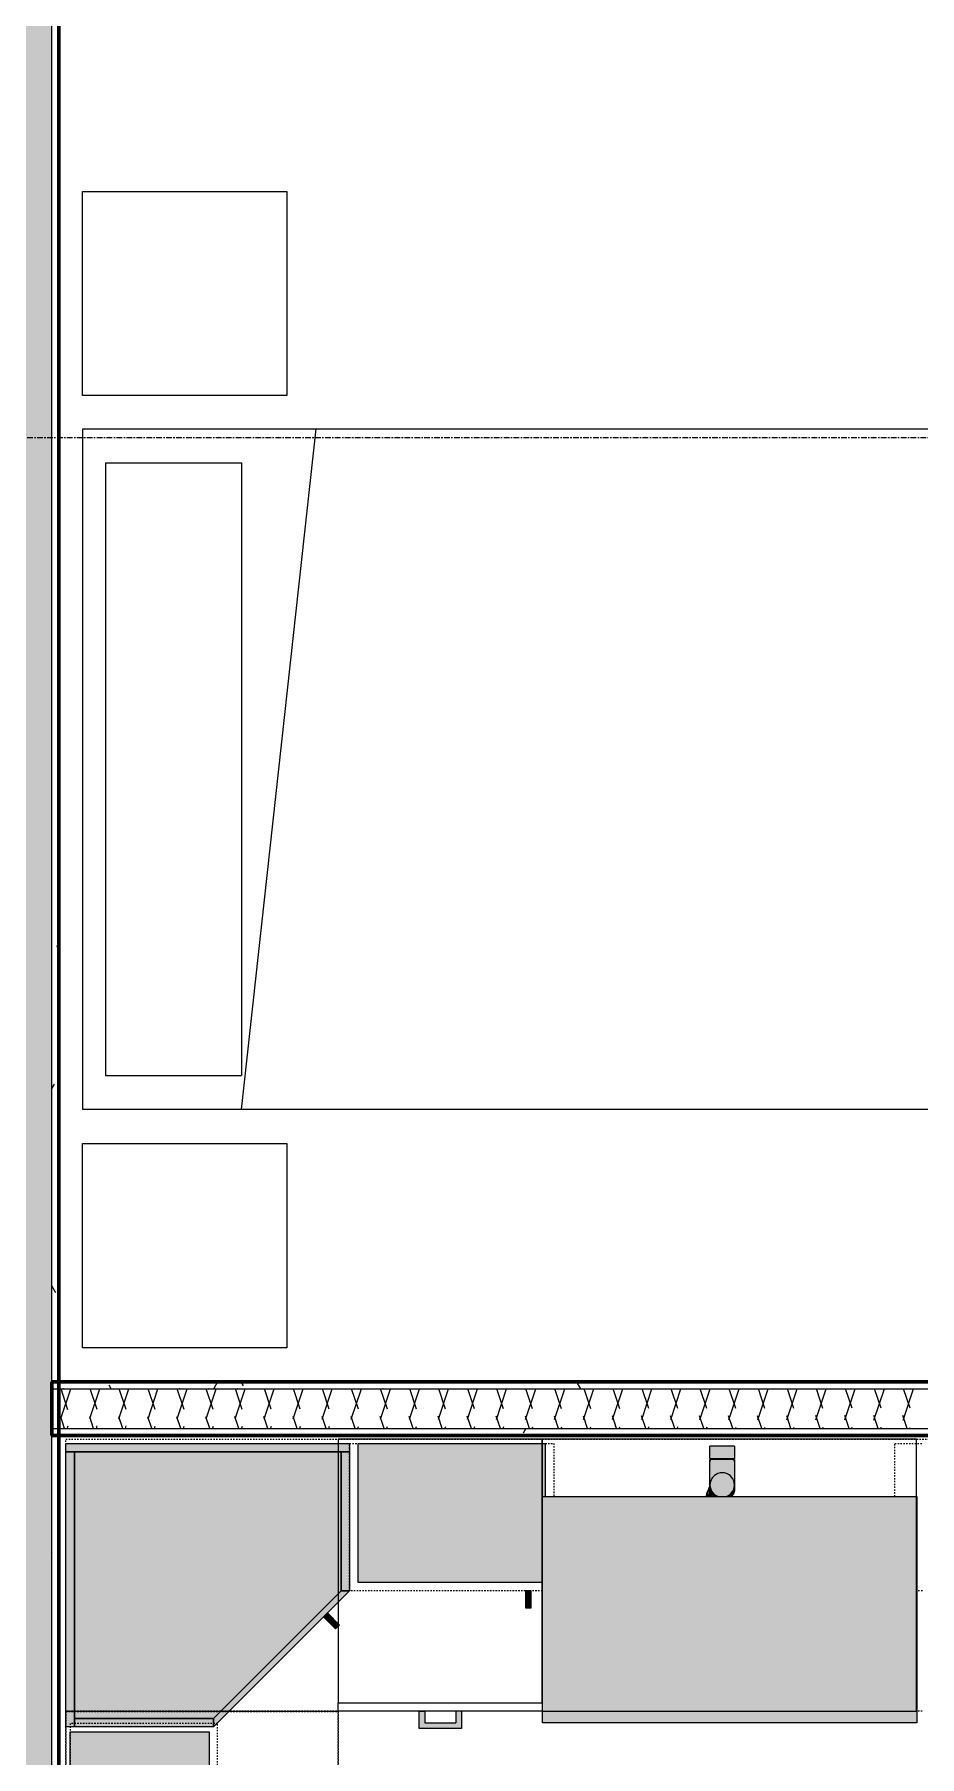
# Model space of a CAD drawing. Header units: inches. Extents: x -4169 to -1846, y 9706 to 12377.
# Drawn here: x -3404.7 to -3326.7, y 11418.9 to 11570.8 of the extents above; entities that cross this region are included whole.
import ezdxf

# ---------------------------------------------------------------- set-up
doc = ezdxf.new("R2010")
doc.units = ezdxf.units.IN
doc.header["$MEASUREMENT"] = 0
doc.linetypes.add('Dash', pattern=[0.25, 0.125, -0.125])
doc.linetypes.add('Grid Line 1_2_', pattern=[0.875, 0.5, -0.125, 0.125, -0.125])
for name, color, linetype, lineweight in [('0-1', 7, 'Continuous', 5), ('0-2', 50, 'Continuous', 18), ('A-GENM-1', 11, 'Continuous', 9), ('A-GENM-2', 250, 'Continuous', 9), ('A-WALL', 113, 'Continuous', 18), ('A-WALL-4', 10, 'Continuous', 60), ('A-WALL-5', 50, 'Continuous', 18), ('A-WALL-PATT-1', 250, 'Continuous', 9), ('A-WALL-PATT-2', 253, 'Continuous', 9), ('A-WALL-PATT-4', 111, 'Continuous', 9), ('I-FURN-1', 250, 'Continuous', 9), ('I-FURN-HDLN-1', 250, 'Dash', 9), ('I-WALL-3', 2, 'Continuous', 60), ('P-SANR-FIXT-2', 250, 'Continuous', 9), ('P-SANR-FIXT-3', 55, 'Continuous', 9), ('Q-CASE', 31, 'Continuous', 9), ('Q-CASE-1', 9, 'Continuous', 9), ('Q-CASE-3', 250, 'Continuous', 9), ('Q-CASE-4', 250, 'Dash', 9), ('Q-CASE-5', 254, 'Continuous', 9), ('Q-CASE-HDLN-1', 250, 'Dash', 9), ('S-GRID-1', 1, 'Grid Line 1_2_', 9)]:
    doc.layers.add(name, color=color, linetype=linetype, lineweight=lineweight)
pattern_1 = [(0, (0, 0), (20.48, 5.12), [0.845, -14.515, 0.845, -14.515, -81.92]), (0, (0, 0), (20.48, 5.12), [-30.72, 0.845, -29.875, 0.845, -14.515, -35.84]), (0, (0, 0), (20.48, 5.12), [-76.8, 0.845, -9.395, 0.845, -24.755]), (120, (7.68, 2.56), (-14.67405, 15.1762003), [0.845, -14.515, 0.845, -14.515, -81.92]), (120, (7.68, 2.56), (-14.67405, 15.1762003), [-30.72, 0.845, -29.875, 0.845, -14.515, -35.84]), (120, (7.68, 2.56), (-14.67405, 15.1762003), [-76.8, 0.845, -9.395, 0.845, -24.755]), (240, (10.24, 12.8), (-5.80595, -20.2962003), [0.845, -14.515, 0.845, -14.515, -81.92]), (240, (10.24, 12.8), (-5.80595, -20.2962003), [-30.72, 0.845, -29.875, 0.845, -14.515, -35.84]), (240, (10.24, 12.8), (-5.80595, -20.2962003), [-76.8, 0.845, -9.395, 0.845, -24.755])]
pattern_2 = [(161.57, (0.32, 0.32), (-2.560496185, -0.000537386), [0, -18.214, 2.022, 0]), (18.43, (-0.32, 0.32), (-2.560496185, 0.000537386), [0, -18.214, 2.022, 0]), (108.43, (0.32, 0.32), (1.27922091, -6.400876726), [6.07, -14.166]), (71.57, (-0.32, 0.32), (1.27922091, 6.400876726), [6.07, -14.166])]

# ---------------------------------------------------------------- blocks, each defined once
blk = doc.blocks.new('OD_CW_Countertop - OD_CW_Countertop-2585267-ENLARGED RCP - 2ND FLOOR PLAN')
at = {"layer": 'Q-CASE-HDLN-1'}
for p, q in [((0.74, 0), (7.86, 0)), ((8.36, 0), (11.11, 0)), ((11.61, 0), (19.34, 0)), ((43.34, 0), (43.84, 0)), ((76.84, 0), (83.96, 0)), ((84.46, 0), (87.21, 0)), ((87.71, 0), (118.84, 0)), ((118.84, 0), (118.84, -24)), ((0.74, -24), (0.74, -22)), ((118.84, -24), (0.74, -24))]:
    blk.add_line(p, q, dxfattribs=at)
blk = doc.blocks.new('OD_CW_Countertop - OD_CW_Countertop-V25-ENLARGED RCP - 2ND FLOOR PLAN')
at = {"layer": 'Q-CASE-HDLN-1'}
for p, q in [((0.74, -24), (0.74, 0)), ((0.74, 0), (56.86, 0)), ((57.36, 0), (60.11, 0)), ((60.61, 0), (79.36, 0)), ((79.86, 0), (82.61, 0)), ((83.11, 0), (100.36, 0)), ((100.86, 0), (103.61, 0)), ((104.11, 0), (119.86, 0)), ((120.36, 0), (123.11, 0)), ((123.61, 0), (131.08, 0)), ((16.24, -24), (0.74, -24)), ((131.08, -24), (46.24, -24))]:
    blk.add_line(p, q, dxfattribs=at)
blk = doc.blocks.new('Bed-Standard - Queen 60_ x 79_-1433484-ENLARGED RCP - 2ND FLOOR PLAN')
at = {"layer": 'I-FURN-1'}
for p, q in [((-19.31, 41.3), (40.69, 41.3)), ((-19.31, -37.7), (-19.31, 41.3)), ((40.69, 41.3), (40.69, -37.7)), ((40.69, -23.7), (-19.31, -17.13)), ((-16.31, -23.7), (37.69, -23.7)), ((-16.31, -35.7), (-16.31, -23.7)), ((37.69, -35.7), (37.69, -23.7)), ((-16.31, -35.7), (37.69, -35.7)), ((40.69, -37.7), (-19.31, -37.7))]:
    blk.add_line(p, q, dxfattribs=at)
at = {"layer": 'I-FURN-HDLN-1'}
for p, q in [((-55.31, 77.3), (64.69, 77.3)), ((-55.31, -37.7), (-55.31, 77.3)), ((64.69, 77.3), (64.69, -37.7))]:
    blk.add_line(p, q, dxfattribs=at)
blk = doc.blocks.new('Table-Night Stand - 18_ x 18_ x 24_-1372838-ENLARGED RCP - 2ND FLOOR PLAN')
at = {"layer": 'I-FURN-1'}
for p, q in [((0.15, 0), (18.15, 0)), ((0.15, -18), (0.15, 0)), ((18.15, 0), (18.15, -18)), ((18.15, -18), (0.15, -18))]:
    blk.add_line(p, q, dxfattribs=at)
blk = doc.blocks.new('Base Cabinet-Single Door - 15_-2378251-ENLARGED RCP - 2ND FLOOR PLAN')
at = {"layer": 'Q-CASE-4'}
for p, q in [((-6.76, 24), (-6.76, 0)), ((8.24, 24), (-6.76, 24)), ((8.24, 0), (8.24, 24)), ((-6.76, 0), (8.24, 0))]:
    blk.add_line(p, q, dxfattribs=at)
blk = doc.blocks.new('Base Cabinet 4 Drawer 254 - Base Cabinet 4 Drawer 254 18_-2579089-ENLARGED RCP - 2ND FLOOR PLAN')
at = {"layer": 'Q-CASE-5'}
blk.add_hatch(color=256, dxfattribs=at).paths.add_polyline_path([(-1.14, 24.92), (-1.14, 24), (-0.64, 24), (-0.64, 25), (2.11, 25), (2.11, 24), (2.61, 24), (2.61, 25.5), (-1.14, 25.5), (-1.14, 25)], flags=0)
at = {"layer": 'Q-CASE-3'}
for p, q in [((-1.14, 24), (-1.14, 25.5)), ((-1.14, 25.5), (2.61, 25.5)), ((2.11, 25), (-0.64, 25)), ((-0.64, 24), (-0.64, 25)), ((2.11, 24), (2.11, 25)), ((2.61, 25.5), (2.61, 24)), ((-8.26, 24), (9.74, 24)), ((-8.26, 23.25), (-8.26, 24)), ((9.74, 23.25), (-8.26, 23.25)), ((-8.26, 23.25), (-8.26, 0)), ((-1.14, 24), (-0.64, 24)), ((2.61, 24), (2.11, 24)), ((9.74, 24), (9.74, 23.25)), ((9.74, 0), (9.74, 23.25)), ((-8.26, 0), (9.74, 0))]:
    blk.add_line(p, q, dxfattribs=at)
blk = doc.blocks.new('Vanity Cabinet-Double Door - 33_-2318066-ENLARGED RCP - 2ND FLOOR PLAN')
at = {"layer": 'Q-CASE-3'}
for p, q in [((-15.76, 24), (-15.76, 0)), ((17.24, 24), (-15.76, 24)), ((17.24, 0), (17.24, 24)), ((-15.76, 0), (17.24, 0))]:
    blk.add_line(p, q, dxfattribs=at)
blk = doc.blocks.new('308 - 308 x 24_-V26-ENLARGED RCP - 2ND FLOOR PLAN')
at = {"layer": 'Q-CASE'}
blk.add_hatch(color=256, dxfattribs=at).paths.add_polyline_path([(0, 25.19), (-12, 13.19), (-11.25, 13.19), (0, 24.44)], flags=0)
at = {"layer": 'Q-CASE-1'}
for points in [[(12.25, 24.44), (0, 24.44), (-11.25, 13.19), (-11.25, 0.94), (12.25, 0.94), (12.25, 11.21)], [(12.25, 25.19), (0, 25.19), (0, 24.44), (12.25, 24.44)], [(12.25, 25.19), (12.25, 0.94), (13, 0.94), (13, 25.19), (12.63, 25.19)], [(-11.25, 13.19), (-12, 13.19), (-12, 0.94), (-11.25, 0.94), (-11.25, 11.21)], [(0, 0.94), (-12, 0.94), (-12, 0.19), (13, 0.19), (13, 0.94), (7.73, 0.94)]]:
    blk.add_hatch(color=256, dxfattribs=at).paths.add_polyline_path(points, flags=0)
at = {"layer": 'Q-CASE-5'}
blk.add_hatch(color=256, dxfattribs=at).paths.add_polyline_path([(-10.76, 16.55), (-11.11, 16.2), (-10.05, 15.14), (-9.7, 15.49), (-10.37, 16.16)], flags=0)
at = {"layer": 'Q-CASE'}
for p, q in [((-12, 13.19), (0, 25.19)), ((0, 24.44), (-11.25, 13.19)), ((0, 25.19), (0, 24.44)), ((-11.25, 13.19), (-12, 13.19))]:
    blk.add_line(p, q, dxfattribs=at)
at = {"layer": 'Q-CASE-3'}
for p, q in [((-11.25, 13.19), (0, 24.44)), ((0, 25.19), (12.25, 25.19)), ((0, 24.44), (0, 25.19)), ((0, 24.44), (12.25, 24.44)), ((12.25, 24.44), (0, 24.44)), ((12.25, 25.19), (12.25, 24.44)), ((12.25, 0.94), (12.25, 25.19)), ((12.25, 25.19), (13, 25.19)), ((12.25, 24.44), (12.25, 0.94)), ((13, 25.19), (13, 0.94)), ((-10.76, 16.55), (-11.11, 16.2)), ((-11.11, 16.2), (-10.05, 15.14)), ((-9.7, 15.49), (-10.76, 16.55)), ((-12, 13.19), (-11.25, 13.19)), ((-12, 0.94), (-12, 13.19)), ((-11.25, 0.94), (-11.25, 13.19)), ((-11.25, 13.19), (-11.25, 0.94)), ((-11.25, 0.94), (-12, 0.94)), ((-12, 0.19), (-12, 0.94)), ((-12, 0.94), (13, 0.94)), ((13, 0.19), (-12, 0.19)), ((12.25, 0.94), (-11.25, 0.94)), ((13, 0.94), (12.25, 0.94)), ((13, 0.94), (13, 0.19))]:
    blk.add_line(p, q, dxfattribs=at)
blk = doc.blocks.new('300 Series Wall Hung Cabinet_302 - 30_ X 24_-2588232-ENLARGED RCP - 2ND FLOOR PLAN')
at = {"layer": 'Q-CASE-4'}
for p, q in [((-15, 0.19), (-15, 13.19)), ((-15, 13.19), (-11.43, 13.19)), ((12.57, 13.19), (13.07, 13.19)), ((15, 4.87), (15, 0.19)), ((-11.43, 0.19), (-15, 0.19)), ((15, 0.19), (12.57, 0.19))]:
    blk.add_line(p, q, dxfattribs=at)
blk = doc.blocks.new('300 Series Wall Hung Cabinet_301 - 18_ x 24_-2588350-ENLARGED RCP - 2ND FLOOR PLAN')
at = {"layer": 'Q-CASE-1'}
for points in [[(-7, 14.69), (-7, 13.19), (-6.51, 13.19), (-6.51, 14.69)], [(8.25, 12.44), (-8, 12.44), (-8, 4.87), (-8.25, 4.87), (-8.25, 0.19), (8.25, 0.19), (8.25, 11.69)]]:
    blk.add_hatch(color=256, dxfattribs=at).paths.add_polyline_path(points, flags=0)
at = {"layer": 'Q-CASE-3'}
for p, q in [((-6.51, 14.69), (-7, 14.69)), ((-7, 14.69), (-7, 13.19)), ((-6.51, 13.19), (-6.51, 14.69)), ((-8, 12.44), (8.25, 12.44)), ((-7, 13.19), (-6.51, 13.19)), ((8.25, 12.44), (8.25, 0.19)), ((-8.25, 0.19), (-8.25, 4.87)), ((8.25, 0.19), (-8.25, 0.19))]:
    blk.add_line(p, q, dxfattribs=at)
at = {"layer": 'Q-CASE-4'}
for p, q in [((-8, 13.19), (9, 13.19)), ((9, 13.19), (9, 0.19)), ((-9, 0.19), (-9, 4.87)), ((9, 0.19), (-9, 0.19))]:
    blk.add_line(p, q, dxfattribs=at)
blk = doc.blocks.new('300 Series Wall Hung Cabinet_301 - 15_ x 24_-V27-ENLARGED RCP - 2ND FLOOR PLAN')
at = {"layer": 'Q-CASE-1'}
for points in [[(-6.75, -0.19), (-6.75, -12.44), (6.75, -12.44), (6.75, -0.19)], [(-5.5, -14.69), (-5.01, -14.69), (-5.01, -13.19), (-5.5, -13.19)]]:
    blk.add_hatch(color=256, dxfattribs=at).paths.add_polyline_path(points, flags=0)
at = {"layer": 'Q-CASE-3'}
for p, q in [((-6.75, -12.44), (-6.75, -0.19)), ((-6.75, -0.19), (6.75, -0.19)), ((6.75, -0.19), (6.75, -12.44)), ((6.75, -12.44), (-6.75, -12.44)), ((-5.01, -13.19), (-5.5, -13.19)), ((-5.5, -13.19), (-5.5, -14.69)), ((-5.01, -14.69), (-5.01, -13.19)), ((-5.5, -14.69), (-5.01, -14.69))]:
    blk.add_line(p, q, dxfattribs=at)
at = {"layer": 'Q-CASE-4'}
for p, q in [((7.5, -0.19), (-6.94, -0.19)), ((7.5, -13.19), (7.5, -0.19)), ((-6.94, -13.19), (7.5, -13.19))]:
    blk.add_line(p, q, dxfattribs=at)
blk = doc.blocks.new('kitchen_faucet_14143 - kitchen_faucet_14143-V48-ENLARGED RCP - 2ND FLOOR PLAN')
at = {"layer": 'A-GENM-1'}
for points in [[(-1.01, 1.29), (-0.98, 1.21), (-0.54, 1.22), (-0.67, 1.33), (-1.01, 1.33), (-1.01, 1.29)], [(-1.01, 0.96), (-1, 0.96), (-0.9, 1.02), (-0.25, 1.05), (-0.21, 1.05), (-0.39, 1.21), (-1.01, 1.18), (-1.01, 1.02)], [(-1.01, -0.05), (-0.98, -0.43), (-0.91, -0.58), (-0.75, -0.78), (-0.44, -0.98), (-0.28, -1.05), (0, -1.08), (0.32, -1.03), (0.6, -0.89), (0.83, -0.68), (0.94, -0.54), (1.06, -0.18), (1.07, 0.08), (1.02, 0.35), (0.87, 0.63), (0.7, 0.82), (0.49, 0.96), (0.19, 1.06), (0, 1.08), (-0.28, 1.05), (-0.62, 0.87), (-0.77, 0.77), (-0.98, 0.44), (-1.01, 0.3), (-1.01, -0.02)], [(-1.01, 0.68), (-0.98, 0.65), (-0.82, 0.82), (-0.7, 0.91), (-0.57, 1.03), (-0.72, 1), (-1.01, 0.76), (-1.01, 0.68)], [(-1.01, 0.79), (-1, 0.77), (-0.86, 0.92), (-1, 0.81)], [(-1.01, 0.59), (-0.98, 0.59), (-0.95, 0.62), (-0.92, 0.66), (-0.77, 0.82), (-0.88, 0.74), (-1.01, 0.6)], [(-0.97, 0.99), (-0.86, 0.92), (-0.76, 0.99), (-0.8, 1.02), (-0.94, 1.02)], [(-0.96, 0.59), (-0.94, 0.62), (-0.9, 0.66), (-0.96, 0.59)], [(-0.92, 0.7), (-0.72, 0.9), (-0.84, 0.79), (-0.92, 0.7)], [(-0.87, 0.7), (-0.66, 0.91), (-0.8, 0.78), (-0.87, 0.7)], [(-0.84, 0.71), (-0.65, 0.9), (-0.77, 0.79), (-0.83, 0.72)], [(-0.8, 0.73), (-0.68, 0.86), (-0.73, 0.81), (-0.79, 0.74)], [(0, 1.08), (0.28, 1.05), (0.62, 0.87), (0.82, 0.7), (0.94, 0.54), (1.05, 0.28), (1.08, 0), (1.05, -0.28), (0.94, -0.54), (0.77, -0.77), (0.46, -0.97), (0.19, -1.06), (0.19, -1.08), (2.26, -1.08), (2.26, 1.08), (0.19, 1.08)], [(2.26, -0.18), (2.26, -1.02), (2.34, -1.02), (2.34, 1.02), (2.26, 1), (2.26, 0)], [(2.34, 0.94), (2.34, -1.08), (3.44, -1.08), (3.44, 1.08), (2.34, 1.08), (2.34, 1.05)], [(-1.01, -0.6), (-0.96, -0.67), (-0.52, -1.03), (-0.47, -1.02), (-1.01, -0.59)], [(-1.01, -0.61), (-1, -0.77), (-0.67, -1.03), (-0.54, -1.01), (-1.01, -0.61)], [(-1.01, -0.77), (-0.99, -0.85), (-0.95, -0.83), (-1.01, -0.76)], [(-0.95, -0.59), (-0.91, -0.65), (-0.93, -0.6), (-0.94, -0.59)], [(-0.93, -0.59), (-0.88, -0.66), (-0.89, -0.63), (-0.93, -0.59), (-0.93, -0.59)], [(-0.9, -0.6), (-0.87, -0.65), (-0.89, -0.6)]]:
    blk.add_hatch(color=256, dxfattribs=at).paths.add_polyline_path(points, flags=0)
h = blk.add_hatch(color=256, dxfattribs=at)
h.paths.add_polyline_path([(-1.01, 0.37), (-0.94, 0.59), (-1.01, 0.57), (-1.01, 0.37)], flags=0)
h.paths.add_polyline_path([(-1.01, -0.51), (-1.01, -0.59), (-0.92, -0.57), (-0.98, -0.44), (-1.01, -0.44)], flags=0)
h = blk.add_hatch(color=256, dxfattribs=at)
h.paths.add_polyline_path([(-0.95, 0.59), (-0.93, 0.62), (-0.88, 0.66), (-0.94, 0.59)], flags=0)
h.paths.add_polyline_path([(-0.61, 0.9), (-0.42, 1.02), (-0.46, 1.01), (-0.59, 0.91)], flags=0)
h = blk.add_hatch(color=256, dxfattribs=at)
h.paths.add_polyline_path([(-0.93, 0.59), (-0.89, 0.61), (-0.85, 0.66), (-0.93, 0.59)], flags=0)
h.paths.add_polyline_path([(-0.46, 0.97), (-0.37, 1.03), (-0.43, 1), (-0.46, 0.97)], flags=0)
h = blk.add_hatch(color=256, dxfattribs=at)
h.paths.add_polyline_path([(-0.96, -0.59), (-0.91, -0.67), (-0.94, -0.61), (-0.95, -0.59)], flags=0)
h.paths.add_polyline_path([(-0.56, -0.93), (-0.52, -0.98), (-0.55, -0.94)], flags=0)
at = {"layer": 'A-GENM-2'}
for p, q in [((-1.02, 1.35), (-0.99, 1.33)), ((-1.01, 0.59), (-0.91, 0.59)), ((-0.41, 0.99), (-0.37, 1.01)), ((-0.06, 1.08), (-0.01, 1.08)), ((-0.04, 1.08), (0, 1.08)), ((0, 1.08), (2.26, 1.08)), ((2.1, 1.02), (2.34, 1.02)), ((2.26, -1.08), (2.26, 1.08)), ((2.34, 1.08), (3.44, 1.08)), ((2.34, 1.08), (2.34, -1.08)), ((3.44, -1.08), (3.44, 1.08)), ((-0.91, -0.59), (-1.01, -0.59)), ((-0.36, -1.01), (-0.4, -1)), ((2.26, -1.08), (0, -1.08)), ((2.34, -1.02), (2.1, -1.02)), ((3.44, -1.08), (2.34, -1.08))]:
    blk.add_line(p, q, dxfattribs=at)
at = {"layer": 'A-GENM-2', "flags": 128}
for points in [[(-0.69, 1.06), (-0.72, 1.06), (-0.75, 1.06), (-0.78, 1.06), (-0.81, 1.05), (-0.84, 1.05), (-0.87, 1.04), (-0.9, 1.03), (-0.93, 1.02), (-0.96, 1.01), (-0.99, 1), (-1.02, 0.98)], [(-1.01, 1.38), (-0.97, 1.38), (-0.94, 1.38), (-0.93, 1.38)], [(-1.01, 1.2), (-0.97, 1.22), (-0.93, 1.23), (-0.89, 1.24), (-0.86, 1.25), (-0.82, 1.25), (-0.78, 1.26), (-0.74, 1.26), (-0.7, 1.26), (-0.69, 1.26)], [(-1, 0.64), (-0.98, 0.68), (-0.95, 0.71), (-0.93, 0.74), (-0.9, 0.77), (-0.87, 0.8), (-0.84, 0.83), (-0.81, 0.86), (-0.78, 0.88), (-0.75, 0.91), (-0.72, 0.93), (-0.68, 0.95), (-0.65, 0.97), (-0.61, 0.99), (-0.57, 1.01), (-0.54, 1.02), (-0.5, 1.04), (-0.46, 1.05), (-0.42, 1.06), (-0.39, 1.07), (-0.35, 1.07), (-0.31, 1.08), (-0.27, 1.08), (-0.23, 1.08), (-0.22, 1.08)], [(-0.98, 0.86), (-0.95, 0.88), (-0.92, 0.91), (-0.88, 0.93), (-0.85, 0.95), (-0.82, 0.97), (-0.78, 0.99), (-0.74, 1.01), (-0.71, 1.02), (-0.67, 1.04), (-0.63, 1.05), (-0.59, 1.06), (-0.55, 1.07), (-0.51, 1.07), (-0.48, 1.08), (-0.44, 1.08), (-0.4, 1.08), (-0.39, 1.08)], [(-0.97, 0.61), (-0.95, 0.64), (-0.93, 0.68), (-0.9, 0.71), (-0.88, 0.74), (-0.85, 0.77), (-0.82, 0.8), (-0.79, 0.83), (-0.76, 0.86), (-0.73, 0.88), (-0.7, 0.91), (-0.66, 0.93), (-0.63, 0.95), (-0.59, 0.97), (-0.56, 0.99), (-0.52, 1.01), (-0.49, 1.02), (-0.45, 1.04), (-0.41, 1.05), (-0.37, 1.06), (-0.33, 1.07), (-0.29, 1.07), (-0.26, 1.08), (-0.22, 1.08), (-0.18, 1.08), (-0.17, 1.08)], [(-0.97, 1), (-0.95, 0.97), (-0.94, 0.95), (-0.92, 0.92), (-0.91, 0.89)], [(-0.96, 0.61), (-0.94, 0.64), (-0.91, 0.68), (-0.89, 0.71), (-0.86, 0.74), (-0.83, 0.77), (-0.8, 0.8), (-0.77, 0.83), (-0.74, 0.86), (-0.71, 0.88), (-0.68, 0.91), (-0.64, 0.93), (-0.61, 0.95), (-0.57, 0.97), (-0.54, 0.99), (-0.5, 1.01), (-0.46, 1.02), (-0.42, 1.04), (-0.39, 1.05), (-0.35, 1.06), (-0.31, 1.07), (-0.27, 1.07), (-0.23, 1.08), (-0.19, 1.08), (-0.15, 1.08), (-0.14, 1.08)], [(-0.94, 0.61), (-0.92, 0.64), (-0.89, 0.68), (-0.87, 0.71), (-0.84, 0.74), (-0.81, 0.77), (-0.78, 0.8), (-0.75, 0.83), (-0.72, 0.86), (-0.69, 0.89), (-0.65, 0.91), (-0.62, 0.93), (-0.58, 0.95), (-0.54, 0.97), (-0.51, 0.99), (-0.47, 1.01), (-0.43, 1.02), (-0.39, 1.04), (-0.35, 1.05), (-0.31, 1.06), (-0.27, 1.07), (-0.23, 1.07), (-0.19, 1.08), (-0.15, 1.08), (-0.11, 1.08), (-0.1, 1.08)], [(-0.93, 1.38), (-0.89, 1.38), (-0.86, 1.38), (-0.82, 1.37), (-0.79, 1.37), (-0.75, 1.36), (-0.72, 1.35), (-0.68, 1.34), (-0.65, 1.32), (-0.62, 1.31), (-0.58, 1.29), (-0.55, 1.27), (-0.52, 1.25), (-0.49, 1.23)], [(-0.91, 0.6), (-0.91, 0.61), (-0.88, 0.64), (-0.86, 0.68), (-0.83, 0.71), (-0.8, 0.74), (-0.77, 0.77), (-0.74, 0.8), (-0.71, 0.83), (-0.68, 0.86), (-0.65, 0.89), (-0.61, 0.91), (-0.58, 0.93), (-0.54, 0.95), (-0.51, 0.97), (-0.47, 0.99), (-0.43, 1.01), (-0.39, 1.02), (-0.35, 1.04), (-0.31, 1.05), (-0.27, 1.06), (-0.23, 1.07), (-0.19, 1.07), (-0.15, 1.08), (-0.11, 1.08), (-0.07, 1.08), (-0.06, 1.08)], [(-0.91, 0.58), (-0.89, 0.61), (-0.87, 0.64), (-0.84, 0.68), (-0.82, 0.71), (-0.79, 0.74), (-0.76, 0.77), (-0.73, 0.8), (-0.7, 0.83), (-0.67, 0.86), (-0.63, 0.89), (-0.6, 0.91), (-0.56, 0.93), (-0.53, 0.95), (-0.49, 0.97), (-0.45, 0.99), (-0.42, 1.01), (-0.38, 1.02), (-0.34, 1.04), (-0.3, 1.05), (-0.26, 1.06), (-0.22, 1.07), (-0.18, 1.07), (-0.14, 1.08), (-0.09, 1.08), (-0.05, 1.08), (-0.04, 1.08)], [(-0.91, 0.68), (-0.89, 0.71), (-0.86, 0.74), (-0.83, 0.77), (-0.8, 0.8), (-0.78, 0.83), (-0.74, 0.86), (-0.71, 0.88), (-0.68, 0.91), (-0.65, 0.93), (-0.61, 0.95), (-0.58, 0.97), (-0.54, 0.99), (-0.51, 1.01), (-0.47, 1.02)], [(-0.91, 0.59), (-0.89, 0.61), (-0.87, 0.65), (-0.84, 0.68), (-0.81, 0.71), (-0.78, 0.75), (-0.75, 0.78)], [(-0.91, 0.59), (-0.89, 0.61), (-0.87, 0.65), (-0.84, 0.68), (-0.81, 0.71), (-0.78, 0.75), (-0.75, 0.78)], [(-0.91, 0.59), (-0.89, 0.61), (-0.87, 0.65), (-0.84, 0.68), (-0.81, 0.71), (-0.78, 0.75), (-0.75, 0.78)], [(-0.91, 0.59), (-0.89, 0.61), (-0.87, 0.65), (-0.84, 0.68), (-0.81, 0.71), (-0.78, 0.75), (-0.75, 0.78)], [(-0.91, 0.59), (-0.89, 0.61), (-0.87, 0.65), (-0.84, 0.68), (-0.81, 0.71), (-0.78, 0.75), (-0.75, 0.78)], [(-0.91, 0.59), (-0.89, 0.61), (-0.87, 0.65), (-0.84, 0.68), (-0.81, 0.71), (-0.78, 0.75), (-0.75, 0.78)], [(-0.75, 0.78), (-0.72, 0.81), (-0.69, 0.83), (-0.66, 0.86), (-0.62, 0.89), (-0.59, 0.91), (-0.55, 0.93), (-0.51, 0.95), (-0.47, 0.97), (-0.43, 0.99), (-0.39, 1.01), (-0.35, 1.02), (-0.31, 1.04)], [(-0.75, 0.78), (-0.72, 0.81), (-0.69, 0.83), (-0.66, 0.86), (-0.62, 0.89), (-0.59, 0.91), (-0.55, 0.93), (-0.51, 0.95), (-0.47, 0.97), (-0.43, 0.99), (-0.39, 1.01), (-0.35, 1.02), (-0.31, 1.04)], [(-0.75, 0.78), (-0.72, 0.81), (-0.69, 0.83), (-0.66, 0.86), (-0.62, 0.89), (-0.59, 0.91), (-0.55, 0.93), (-0.51, 0.95), (-0.47, 0.97), (-0.43, 0.99), (-0.39, 1.01), (-0.35, 1.02), (-0.31, 1.04)], [(-0.75, 0.78), (-0.72, 0.81), (-0.69, 0.83), (-0.66, 0.86), (-0.62, 0.89), (-0.59, 0.91), (-0.55, 0.93), (-0.51, 0.95), (-0.47, 0.97), (-0.43, 0.99), (-0.39, 1.01), (-0.35, 1.02), (-0.31, 1.04)], [(-0.75, 0.78), (-0.72, 0.81), (-0.69, 0.83), (-0.66, 0.86), (-0.62, 0.89), (-0.59, 0.91), (-0.55, 0.93), (-0.51, 0.95), (-0.47, 0.97), (-0.43, 0.99), (-0.39, 1.01), (-0.35, 1.02), (-0.31, 1.04)], [(-0.75, 0.78), (-0.72, 0.81), (-0.69, 0.83), (-0.66, 0.86), (-0.62, 0.89), (-0.59, 0.91), (-0.55, 0.93), (-0.51, 0.95), (-0.47, 0.97), (-0.43, 0.99), (-0.39, 1.01), (-0.35, 1.02), (-0.31, 1.04)], [(-0.69, 1.26), (-0.65, 1.26), (-0.61, 1.26), (-0.57, 1.25), (-0.53, 1.25), (-0.49, 1.24), (-0.45, 1.23), (-0.42, 1.22), (-0.38, 1.21), (-0.34, 1.19), (-0.3, 1.17), (-0.27, 1.16), (-0.23, 1.14), (-0.2, 1.12), (-0.17, 1.09), (-0.13, 1.07)], [(-0.5, 1.04), (-0.53, 1.05), (-0.56, 1.05), (-0.59, 1.06), (-0.62, 1.06), (-0.65, 1.06), (-0.68, 1.06), (-0.69, 1.06)], [(-0.44, 1.03), (-0.43, 1.04), (-0.39, 1.05), (-0.36, 1.06), (-0.32, 1.07), (-0.28, 1.07), (-0.24, 1.08), (-0.2, 1.08), (-0.16, 1.08), (-0.15, 1.08)], [(-0.39, 1.08), (-0.35, 1.08), (-0.31, 1.08), (-0.27, 1.07), (-0.23, 1.07), (-0.19, 1.06)], [(-0.27, 1.05), (-0.23, 1.06), (-0.18, 1.07), (-0.14, 1.07), (-0.1, 1.08), (-0.05, 1.08), (-0.01, 1.08)], [(-0.27, 1.05), (-0.23, 1.06), (-0.18, 1.07), (-0.14, 1.07), (-0.1, 1.08), (-0.05, 1.08), (-0.01, 1.08)], [(-0.27, 1.05), (-0.23, 1.06), (-0.18, 1.07), (-0.14, 1.07), (-0.1, 1.08), (-0.05, 1.08), (-0.01, 1.08)], [(-0.27, 1.05), (-0.23, 1.06), (-0.18, 1.07), (-0.14, 1.07), (-0.1, 1.08), (-0.05, 1.08), (-0.01, 1.08)], [(-0.27, 1.05), (-0.23, 1.06), (-0.18, 1.07), (-0.14, 1.07), (-0.1, 1.08), (-0.05, 1.08), (-0.01, 1.08)], [(-0.27, 1.05), (-0.23, 1.06), (-0.18, 1.07), (-0.14, 1.07), (-0.1, 1.08), (-0.05, 1.08), (-0.01, 1.08)], [(-0.25, 1.05), (-0.22, 1.06), (-0.18, 1.07), (-0.13, 1.07), (-0.09, 1.08), (-0.05, 1.08), (-0.01, 1.08)], [(-0.22, 1.08), (-0.18, 1.08), (-0.14, 1.08), (-0.1, 1.07)], [(-0.17, 1.08), (-0.13, 1.08), (-0.09, 1.08), (-0.05, 1.08)], [(-0.15, 1.08), (-0.11, 1.08), (-0.07, 1.08)], [(-0.14, 1.08), (-0.1, 1.08), (-0.06, 1.08)], [(-0.1, 1.08), (-0.06, 1.08), (-0.02, 1.08)], [(-0.22, -1.08), (-0.26, -1.08), (-0.3, -1.08), (-0.34, -1.07), (-0.37, -1.07), (-0.41, -1.06), (-0.45, -1.05), (-0.49, -1.04), (-0.53, -1.03), (-0.56, -1.01), (-0.6, -1), (-0.64, -0.98), (-0.67, -0.96), (-0.71, -0.94), (-0.74, -0.91), (-0.77, -0.89), (-0.8, -0.86), (-0.84, -0.84), (-0.86, -0.81), (-0.89, -0.78), (-0.92, -0.75), (-0.95, -0.72), (-0.97, -0.69), (-1, -0.65)], [(-0.39, -1.08), (-0.43, -1.08), (-0.47, -1.08), (-0.5, -1.07), (-0.54, -1.07), (-0.58, -1.06), (-0.62, -1.05), (-0.66, -1.04), (-0.7, -1.03), (-0.73, -1.01), (-0.77, -1), (-0.81, -0.98), (-0.84, -0.96), (-0.88, -0.94), (-0.91, -0.91), (-0.94, -0.89), (-0.97, -0.86), (-1, -0.84)], [(-0.92, -0.87), (-0.96, -0.86), (-1, -0.85)], [(-0.17, -1.08), (-0.21, -1.08), (-0.24, -1.08), (-0.28, -1.07), (-0.32, -1.07), (-0.36, -1.06), (-0.4, -1.05), (-0.44, -1.04), (-0.48, -1.03), (-0.51, -1.01), (-0.55, -1), (-0.59, -0.98), (-0.62, -0.96), (-0.65, -0.94), (-0.69, -0.91), (-0.72, -0.89), (-0.75, -0.86), (-0.78, -0.84), (-0.81, -0.81), (-0.84, -0.78), (-0.87, -0.75), (-0.9, -0.72), (-0.92, -0.69), (-0.94, -0.65), (-0.97, -0.62)], [(-0.14, -1.08), (-0.18, -1.08), (-0.22, -1.08), (-0.26, -1.07), (-0.3, -1.07), (-0.34, -1.06), (-0.38, -1.05), (-0.41, -1.04), (-0.45, -1.03), (-0.49, -1.01), (-0.53, -1), (-0.56, -0.98), (-0.6, -0.96), (-0.63, -0.94), (-0.67, -0.91), (-0.7, -0.89), (-0.73, -0.87), (-0.76, -0.84), (-0.79, -0.81), (-0.82, -0.78), (-0.85, -0.75), (-0.88, -0.72), (-0.9, -0.69), (-0.93, -0.65), (-0.95, -0.62)], [(-0.1, -1.08), (-0.14, -1.08), (-0.18, -1.08), (-0.22, -1.07), (-0.26, -1.07), (-0.3, -1.06), (-0.34, -1.05), (-0.38, -1.04), (-0.42, -1.03), (-0.46, -1.01), (-0.5, -1), (-0.53, -0.98), (-0.57, -0.96), (-0.61, -0.94), (-0.64, -0.92), (-0.68, -0.89), (-0.71, -0.87), (-0.74, -0.84), (-0.77, -0.81), (-0.8, -0.78), (-0.83, -0.75), (-0.86, -0.72), (-0.89, -0.69), (-0.91, -0.65), (-0.94, -0.62)], [(-0.5, -1.01), (-0.53, -1), (-0.57, -0.98), (-0.6, -0.96), (-0.64, -0.94), (-0.67, -0.91), (-0.7, -0.89), (-0.74, -0.86), (-0.77, -0.84), (-0.8, -0.81), (-0.83, -0.78), (-0.85, -0.75), (-0.88, -0.72), (-0.9, -0.69), (-0.93, -0.65)], [(-0.06, -1.08), (-0.1, -1.08), (-0.14, -1.08), (-0.18, -1.07), (-0.22, -1.07), (-0.26, -1.06), (-0.3, -1.05), (-0.34, -1.04), (-0.38, -1.03), (-0.42, -1.01), (-0.46, -1), (-0.5, -0.98), (-0.53, -0.96), (-0.57, -0.94), (-0.6, -0.92), (-0.64, -0.89), (-0.67, -0.87), (-0.7, -0.84), (-0.74, -0.81), (-0.77, -0.78), (-0.8, -0.75), (-0.82, -0.72), (-0.85, -0.69), (-0.88, -0.65), (-0.9, -0.62), (-0.92, -0.58)], [(-0.77, -0.76), (-0.8, -0.73), (-0.83, -0.7), (-0.85, -0.67), (-0.88, -0.63), (-0.9, -0.59)], [(-0.77, -0.76), (-0.8, -0.73), (-0.83, -0.7), (-0.85, -0.67), (-0.88, -0.63), (-0.9, -0.59)], [(-0.77, -0.76), (-0.8, -0.73), (-0.83, -0.7), (-0.85, -0.67), (-0.88, -0.63), (-0.9, -0.59)], [(-0.77, -0.76), (-0.8, -0.73), (-0.83, -0.7), (-0.85, -0.67), (-0.88, -0.63), (-0.9, -0.59)], [(-0.77, -0.76), (-0.8, -0.73), (-0.83, -0.7), (-0.85, -0.67), (-0.88, -0.63), (-0.9, -0.59)], [(-0.77, -0.76), (-0.8, -0.73), (-0.83, -0.7), (-0.85, -0.67), (-0.88, -0.63), (-0.9, -0.59)], [(-0.04, -1.08), (-0.08, -1.08), (-0.12, -1.08), (-0.17, -1.07), (-0.21, -1.07), (-0.25, -1.06), (-0.29, -1.05), (-0.33, -1.04), (-0.37, -1.03), (-0.41, -1.01), (-0.44, -1), (-0.48, -0.98), (-0.52, -0.96), (-0.55, -0.94), (-0.59, -0.92), (-0.62, -0.89), (-0.66, -0.87), (-0.69, -0.84), (-0.72, -0.81), (-0.75, -0.78), (-0.78, -0.75), (-0.81, -0.72), (-0.84, -0.69), (-0.86, -0.65), (-0.89, -0.62)], [(0.01, -1.08), (-0.03, -1.08), (-0.07, -1.08), (-0.12, -1.08), (-0.16, -1.07), (-0.2, -1.06), (-0.25, -1.05), (-0.29, -1.04), (-0.33, -1.03), (-0.37, -1.02), (-0.41, -1), (-0.45, -0.98), (-0.49, -0.97), (-0.53, -0.95), (-0.57, -0.92), (-0.6, -0.9), (-0.64, -0.88), (-0.67, -0.85), (-0.71, -0.82), (-0.74, -0.79), (-0.75, -0.78)], [(0.01, -1.08), (-0.03, -1.08), (-0.07, -1.08), (-0.12, -1.08), (-0.16, -1.07), (-0.2, -1.06), (-0.25, -1.05), (-0.29, -1.04), (-0.33, -1.03), (-0.37, -1.02), (-0.41, -1), (-0.45, -0.98), (-0.49, -0.97), (-0.53, -0.95), (-0.57, -0.92), (-0.6, -0.9), (-0.64, -0.88), (-0.67, -0.85), (-0.71, -0.82), (-0.74, -0.79), (-0.75, -0.78)], [(0.01, -1.08), (-0.03, -1.08), (-0.07, -1.08), (-0.12, -1.08), (-0.16, -1.07), (-0.2, -1.06), (-0.25, -1.05), (-0.29, -1.04), (-0.33, -1.03), (-0.37, -1.02), (-0.41, -1), (-0.45, -0.98), (-0.49, -0.97), (-0.53, -0.95), (-0.57, -0.92), (-0.6, -0.9), (-0.64, -0.88), (-0.67, -0.85), (-0.71, -0.82), (-0.74, -0.79), (-0.75, -0.78)], [(0.01, -1.08), (-0.03, -1.08), (-0.07, -1.08), (-0.12, -1.08), (-0.16, -1.07), (-0.2, -1.06), (-0.25, -1.05), (-0.29, -1.04), (-0.33, -1.03), (-0.37, -1.02), (-0.41, -1), (-0.45, -0.98), (-0.49, -0.97), (-0.53, -0.95), (-0.57, -0.92), (-0.6, -0.9), (-0.64, -0.88), (-0.67, -0.85), (-0.71, -0.82), (-0.74, -0.79), (-0.75, -0.78)], [(0.01, -1.08), (-0.03, -1.08), (-0.07, -1.08), (-0.12, -1.08), (-0.16, -1.07), (-0.2, -1.06), (-0.25, -1.05), (-0.29, -1.04), (-0.33, -1.03), (-0.37, -1.02), (-0.41, -1), (-0.45, -0.98), (-0.49, -0.97), (-0.53, -0.95), (-0.57, -0.92), (-0.6, -0.9), (-0.64, -0.88), (-0.67, -0.85), (-0.71, -0.82), (-0.74, -0.79), (-0.75, -0.78)], [(0.01, -1.08), (-0.03, -1.08), (-0.07, -1.08), (-0.12, -1.08), (-0.16, -1.07), (-0.2, -1.06), (-0.25, -1.05), (-0.29, -1.04), (-0.33, -1.03), (-0.37, -1.02), (-0.41, -1), (-0.45, -0.98), (-0.49, -0.97), (-0.53, -0.95), (-0.57, -0.92), (-0.6, -0.9), (-0.64, -0.88), (-0.67, -0.85), (-0.71, -0.82), (-0.74, -0.79), (-0.75, -0.78)], [(-0.15, -1.08), (-0.19, -1.08), (-0.23, -1.08), (-0.27, -1.07), (-0.31, -1.07), (-0.35, -1.06), (-0.38, -1.05), (-0.42, -1.04), (-0.44, -1.03)], [(-0.18, -1.06), (-0.22, -1.07), (-0.26, -1.07), (-0.3, -1.08), (-0.34, -1.08), (-0.38, -1.08), (-0.39, -1.08)], [(0, -1.08), (-0.04, -1.08), (-0.08, -1.08), (-0.12, -1.07), (-0.16, -1.07), (-0.21, -1.06), (-0.25, -1.05)], [(-0.09, -1.07), (-0.13, -1.08), (-0.17, -1.08), (-0.21, -1.08), (-0.22, -1.08)], [(-0.08, -1.08), (-0.12, -1.08), (-0.15, -1.08), (-0.17, -1.08)], [(-0.06, -1.08), (-0.1, -1.08), (-0.14, -1.08), (-0.15, -1.08)], [(-0.05, -1.08), (-0.09, -1.08), (-0.13, -1.08), (-0.14, -1.08)], [(-0.04, -1.08), (-0.09, -1.08), (-0.1, -1.08)], [(0, -1.08), (-0.04, -1.08), (-0.06, -1.08)], [(0, -1.08), (-0.03, -1.08), (-0.04, -1.08)]]:
    blk.add_lwpolyline(points, dxfattribs=at)
at = {"layer": 'A-GENM-2'}
for start, end in [(0, 159.9003), (200.0997, 0)]:
    blk.add_arc((0, 0), 1.08, start, end, dxfattribs=at)
blk = doc.blocks.new('Stainless Steel Farmhous Kitchen Sink - Stainless Steel Farmhous Kitchen Sink-2552578-ENLARGED RCP - 2ND FLOOR PLAN')
at = {"layer": 'P-SANR-FIXT-3'}
blk.add_hatch(color=256, dxfattribs=at).paths.add_polyline_path([(-15.61, 2.25), (0, 2.25), (0, 22.2), (-33, 22.2), (-33, 2.25), (-15.75, 2.25)], flags=0)
at = {"layer": 'P-SANR-FIXT-2'}
for p, q in [((-33, 22.2), (0, 22.2)), ((-33, 2.25), (-33, 22.2)), ((0, 22.2), (0, 2.25)), ((0, 2.25), (-33, 2.25))]:
    blk.add_line(p, q, dxfattribs=at)
blk = doc.blocks.new('CTR - 1st Phase - Unit Layouts_rvt-1-ENLARGED RCP - 2ND FLOOR PLAN')
at = {"layer": 'A-WALL-PATT-1'}
h = blk.add_hatch(dxfattribs=at)
h.set_pattern_fill('FP_1', color=256, style=0, pattern_type=2)
h.set_pattern_definition(pattern_1)
h.paths.add_polyline_path([(-3248.07, 11451.36), (-3248.07, 11451.99), (-3272.72, 11451.99), (-3272.72, 11451.36), (-3248.08, 11451.36)], flags=0)
h.paths.add_polyline_path([(-3400.45, 11451.36), (-3276.22, 11451.36), (-3276.22, 11451.99), (-3402.55, 11451.99), (-3402.55, 11451.36)], flags=0)
h = blk.add_hatch(dxfattribs=at)
h.set_pattern_fill('FP_1', color=256, style=0, pattern_type=2)
h.set_pattern_definition(pattern_1)
h.paths.add_polyline_path([(-3248.07, 11447.24), (-3248.07, 11447.86), (-3402.55, 11447.86), (-3402.55, 11447.24), (-3261.59, 11447.24)], flags=0)
at = {"layer": 'A-WALL-PATT-2'}
h = blk.add_hatch(dxfattribs=at)
h.set_pattern_fill('FP_2', color=256, style=0, pattern_type=2)
h.set_pattern_definition(pattern_2)
h.paths.add_polyline_path([(-3248.07, 11447.86), (-3247.45, 11447.86), (-3247.45, 11451.36), (-3403.17, 11451.36), (-3403.17, 11447.86), (-3261.59, 11447.86)], flags=0)
at = {"layer": 'A-WALL-4'}
for p, q in [((-3403.17, 11447.24), (-3403.17, 11451.99)), ((-3403.17, 11451.99), (-3276.85, 11451.99)), ((-3248.07, 11447.24), (-3403.17, 11447.24))]:
    blk.add_line(p, q, dxfattribs=at)
at = {"layer": 'A-WALL-5'}
for p, q in [((-3403.17, 11451.36), (-3276.22, 11451.36)), ((-3403.17, 11447.86), (-3248.07, 11447.86))]:
    blk.add_line(p, q, dxfattribs=at)
at = {"layer": '0-2'}
for name, p, rotation in [('Bed-Standard - Queen 60_ x 79_-1433484-ENLARGED RCP - 2ND FLOOR PLAN', (-3362.74, 11516.68), 269.9999999999839), ('Table-Night Stand - 18_ x 18_ x 24_-1372838-ENLARGED RCP - 2ND FLOOR PLAN', (-3382.45, 11557.07), 269.9999999999839), ('Table-Night Stand - 18_ x 18_ x 24_-1372838-ENLARGED RCP - 2ND FLOOR PLAN', (-3382.45, 11473.13), 269.9999999999884), ('OD_CW_Countertop - OD_CW_Countertop-2585267-ENLARGED RCP - 2ND FLOOR PLAN', (-3283.09, 11422.93), 180), ('308 - 308 x 24_-V26-ENLARGED RCP - 2ND FLOOR PLAN', (-3388.92, 11446.74), 180), ('Base Cabinet 4 Drawer 254 - Base Cabinet 4 Drawer 254 18_-2579089-ENLARGED RCP - 2ND FLOOR PLAN', (-3368.19, 11446.93), 180), ('300 Series Wall Hung Cabinet_301 - 18_ x 24_-2588350-ENLARGED RCP - 2ND FLOOR PLAN', (-3367.92, 11446.74), 180), ('Vanity Cabinet-Double Door - 33_-2318066-ENLARGED RCP - 2ND FLOOR PLAN', (-3342.69, 11446.93), 180), ('kitchen_faucet_14143 - kitchen_faucet_14143-V48-ENLARGED RCP - 2ND FLOOR PLAN', (-3344.07, 11442.88), 90.00000000004985), ('300 Series Wall Hung Cabinet_302 - 30_ X 24_-2588232-ENLARGED RCP - 2ND FLOOR PLAN', (-3313.85, 11446.74), 180), ('Stainless Steel Farmhous Kitchen Sink - Stainless Steel Farmhous Kitchen Sink-2552578-ENLARGED RCP - 2ND FLOOR PLAN', (-3359.92, 11444.11), 180), ('OD_CW_Countertop - OD_CW_Countertop-V25-ENLARGED RCP - 2ND FLOOR PLAN', (-3377.92, 11423.66), 269.9999999999621), ('Base Cabinet-Single Door - 15_-2378251-ENLARGED RCP - 2ND FLOOR PLAN', (-3401.92, 11416.16), 270.0000000000519), ('300 Series Wall Hung Cabinet_301 - 15_ x 24_-V27-ENLARGED RCP - 2ND FLOOR PLAN', (-3401.74, 11414.36), 90.00000000000682)]:
    blk.add_blockref(name, p, dxfattribs=dict(at, rotation=rotation))
blk = doc.blocks.new('CTR - 1st Phase - Shell_rvt-1-ENLARGED RCP - 2ND FLOOR PLAN')
at = {"layer": 'S-GRID-1'}
blk.add_line((-1846.46, 11535.19), (-4136.46, 11535.19), dxfattribs=at)

msp = doc.modelspace()

# ---------------------------------------------------------------- hatches: boundary and pattern name
at = {"layer": 'A-WALL-PATT-4'}
h = msp.add_hatch(dxfattribs=at)
h.set_pattern_fill('FP_2', color=256, style=0, pattern_type=2)
h.set_pattern_definition(pattern_2)
h.paths.add_polyline_path([(-3403.17, 11255.36), (-3403.17, 11646.74), (-3408.67, 11646.74), (-3408.67, 11255.36), (-3403.38, 11255.36)], flags=0)
h = msp.add_hatch(dxfattribs=at)
h.set_pattern_fill('FP_1', color=256, style=0, pattern_type=2)
h.set_pattern_definition(pattern_1)
h.paths.add_polyline_path([(-3402.55, 11255.64), (-3402.55, 11447.86), (-3403.17, 11447.86), (-3403.17, 11255.64), (-3403.1, 11255.64)], flags=0)
h.paths.add_polyline_path([(-3403.17, 11451.36), (-3402.55, 11451.36), (-3402.55, 11641.24), (-3403.17, 11641.24), (-3403.17, 11475.74)], flags=0)

# ---------------------------------------------------------------- linework, layer by layer
at = {"layer": 'A-WALL'}
msp.add_line((-3403.17, 11255.36), (-3403.17, 11641.24), dxfattribs=at)
at = {"layer": 'I-WALL-3'}
msp.add_line((-3402.55, 11640.61), (-3402.55, 11407.43), dxfattribs=at)

# ---------------------------------------------------------------- block references
at = {"layer": '0-1'}
for name in ['CTR - 1st Phase - Shell_rvt-1-ENLARGED RCP - 2ND FLOOR PLAN', 'CTR - 1st Phase - Unit Layouts_rvt-1-ENLARGED RCP - 2ND FLOOR PLAN']:
    msp.add_blockref(name, (0, 0), dxfattribs=at)

doc.saveas('drawing.dxf')
